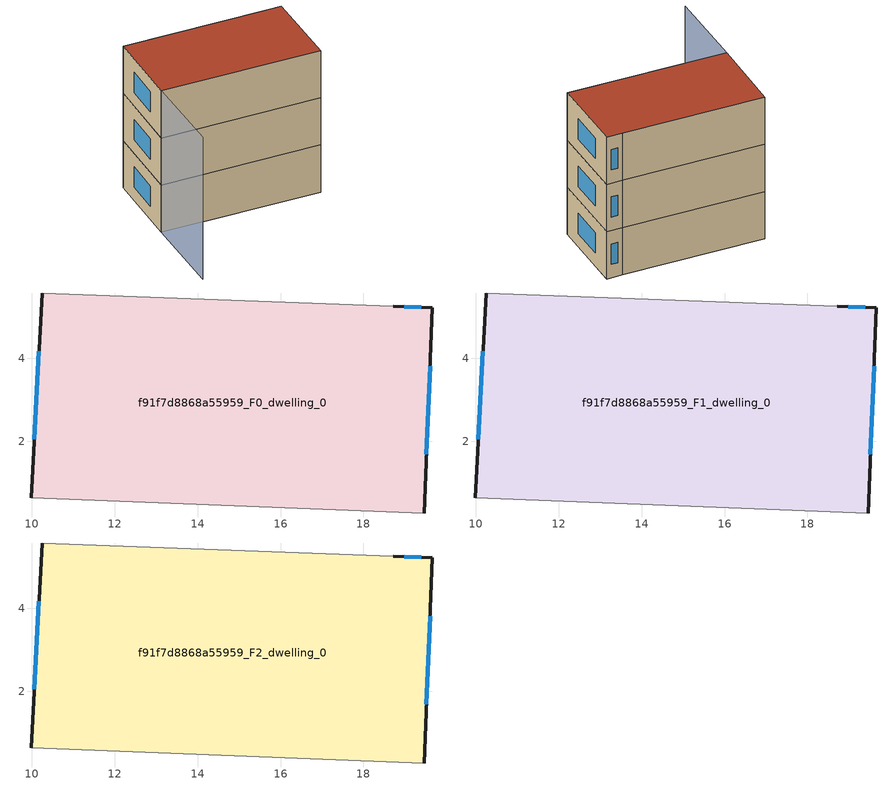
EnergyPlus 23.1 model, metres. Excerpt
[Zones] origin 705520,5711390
f91f7d8868a55959_F0_dwelling_0
 floor ground (EU_floor_Construction): 19.66,5.22 19.46,0.27 9.98,0.64 10.25,5.57 18.72,5.25 z0
 wall outside (EU_wall_Construction): 19.46,0.27 19.66,5.22 18.72,5.25 / 10.25,5.57 9.98,0.64 z0:3
 wall adiabatic (EU_wall_Construction): 9.98,0.64 19.46,0.27 / 18.72,5.25 10.25,5.57 z0:3
 window (EU_Window_Construction): 19.39,5.23 18.99,5.24 / 19.52,1.68 19.61,3.81 / 10.17,4.17 10.06,2.05 z0.85:2.15
f91f7d8868a55959_F1_dwelling_0
 floor to f91f7d8868a55959_F0_dwelling_0 (EU_floor_Construction): 19.66,5.22 19.46,0.27 9.98,0.64 10.25,5.57 18.72,5.25 z3
 wall outside (EU_wall_Construction): 19.46,0.27 19.66,5.22 18.72,5.25 / 10.25,5.57 9.98,0.64 z3:6
 wall adiabatic (EU_wall_Construction): 9.98,0.64 19.46,0.27 / 18.72,5.25 10.25,5.57 z3:6
 window (EU_Window_Construction): 19.39,5.23 18.99,5.24 / 19.52,1.68 19.61,3.81 / 10.17,4.17 10.06,2.05 z3.85:5.15
f91f7d8868a55959_F2_dwelling_0
 floor to f91f7d8868a55959_F1_dwelling_0 (EU_floor_Construction): 19.66,5.22 19.46,0.27 9.98,0.64 10.25,5.57 18.72,5.25 z6
 wall outside (EU_wall_Construction): 19.46,0.27 19.66,5.22 18.72,5.25 / 10.25,5.57 9.98,0.64 z6:9
 wall adiabatic (EU_wall_Construction): 9.98,0.64 19.46,0.27 / 18.72,5.25 10.25,5.57 z6:9
 window (EU_Window_Construction): 19.39,5.23 18.99,5.24 / 19.52,1.68 19.61,3.81 / 10.17,4.17 10.06,2.05 z6.85:8.15
 roof outside (EU_roof_Construction): 19.46,0.27 19.66,5.22 18.72,5.25 10.25,5.57 9.98,0.64 z9
shading: 9.78,-4.54 9.98,0.64 / 9.98,0.64 19.46,0.27 / 18.72,5.24 10.25,5.57 z0:9
[Building]
EU S2 Campaign: North Axis=0; Terrain=City; Solar Distribution=FullExterior
[Site:Location]
London: Latitude=51.5; Longitude=-0.5; Time Zone=0; Elevation=25
[SizingPeriod:WeatherFileDays]
AnnualSizingPeriod: Begin Month=1; Begin Day of Month=1; End Month=12; End Day of Month=31; Day of Week for Start Day=Monday; Use Weather File Daylight Saving Period=No; Use Weather File Rain and Snow Indicators=No
[MATERIAL]
EU_InternalMass_Material: Roughness=MediumRough; Thickness=0.1; Conductivity=1; Density=1800; Specific Heat=900; Thermal Absorptance=0.9; Solar Absorptance=0.7; Visible Absorptance=0.7
[MATERIAL:NOMASS] Roughness=MediumRough; Thermal Absorptance=0.9; Solar Absorptance=0.7; Visible Absorptance=0.7
Name | Thermal Resistance
EU_wall_NoMass | 0.71061
EU_roof_NoMass | 2.41608
EU_floor_NoMass | 1.75078
[WINDOWMATERIAL:SIMPLEGLAZINGSYSTEM]
EU_Window_SimpleGlazing: UFactor=2.64892; Solar Heat Gain Coefficient=0.76; Visible Transmittance=0.76
[CONSTRUCTION]
EU_wall_Construction: EU_wall_NoMass
EU_roof_Construction: EU_roof_NoMass
EU_floor_Construction: EU_floor_NoMass
EU_Window_Construction: EU_Window_SimpleGlazing
EU_InternalMass_Construction: EU_InternalMass_Material
[ZONE] Type=1; Multiplier=1; Ceiling Height=autocalculate; Volume=140.238; Floor Area=autocalculate; Part of Total Floor Area=Yes
f91f7d8868a55959_F0_dwelling_0; f91f7d8868a55959_F1_dwelling_0; f91f7d8868a55959_F2_dwelling_0
[INTERNALMASS] Construction=EU_InternalMass_Construction; Surface Area=46.7459
Name | Zone or ZoneList
f91f7d8868a55959_F0_dwelling_0_EU_InternalMass | f91f7d8868a55959_F0_dwelling_0
f91f7d8868a55959_F1_dwelling_0_EU_InternalMass | f91f7d8868a55959_F1_dwelling_0
f91f7d8868a55959_F2_dwelling_0_EU_InternalMass | f91f7d8868a55959_F2_dwelling_0
[OTHEREQUIPMENT] Fuel Type=Electricity; Design Level Calculation Method=Watts/Area; Power per Zone Floor Area=1; Fraction Latent=0; Fraction Radiant=0; Fraction Lost=0; Carbon Dioxide Generation Rate=0; EndUse Subcategory=EU_Step8_InternalGains
Name | Zone or ZoneList or Space or SpaceList | Schedule
EU_Step8_InternalGain_f91f7d8868a55959_F0_dwelling_0_f000 | f91f7d8868a55959_F0_dwelling_0 | EU_Step8_GainSchedule_f91f7d8868a55959_F0_dwelling_0_f000
EU_Step8_InternalGain_f91f7d8868a55959_F1_dwelling_0_f000 | f91f7d8868a55959_F1_dwelling_0 | EU_Step8_GainSchedule_f91f7d8868a55959_F1_dwelling_0_f000
EU_Step8_InternalGain_f91f7d8868a55959_F2_dwelling_0_f000 | f91f7d8868a55959_F2_dwelling_0 | EU_Step8_GainSchedule_f91f7d8868a55959_F2_dwelling_0_f000
[ZONEVENTILATION:DESIGNFLOWRATE] Schedule=EU_AlwaysOn; Design Flow Rate Calculation Method=AirChanges/Hour; Air Changes per Hour=0.496673; Ventilation Type=Natural; Fan Pressure Rise=0; Fan Total Efficiency=1; Constant Term Coefficient=1; Temperature Term Coefficient=0; Velocity Term Coefficient=0; Velocity Squared Term Coefficient=0; Minimum Indoor Temperature=-100; Maximum Indoor Temperature=100; Delta Temperature=-100; Minimum Outdoor Temperature=-100; Maximum Outdoor Temperature=100; Maximum Wind Speed=40
Name | Zone or ZoneList or Space or SpaceList
EU_ConstantAir_f91f7d8868a55959_F0_dwelling_0 | f91f7d8868a55959_F0_dwelling_0
EU_ConstantAir_f91f7d8868a55959_F1_dwelling_0 | f91f7d8868a55959_F1_dwelling_0
EU_ConstantAir_f91f7d8868a55959_F2_dwelling_0 | f91f7d8868a55959_F2_dwelling_0
[HVACTEMPLATE:THERMOSTAT] Constant Heating Setpoint=20; Constant Cooling Setpoint=50
EU_HeatOnly_f91f7d8868a55959_F0_dwelling_0; EU_HeatOnly_f91f7d8868a55959_F1_dwelling_0; EU_HeatOnly_f91f7d8868a55959_F2_dwelling_0
[HVACTEMPLATE:ZONE:IDEALLOADSAIRSYSTEM] System Availability Schedule=EU_AlwaysOn; Maximum Heating Supply Air Temperature=50; Minimum Cooling Supply Air Temperature=13; Maximum Heating Supply Air Humidity Ratio=0.0156; Minimum Cooling Supply Air Humidity Ratio=0.0077; Heating Limit=NoLimit; Cooling Limit=NoLimit; Heating Availability Schedule=EU_AlwaysOn; Cooling Availability Schedule=EU_CoolingOff; Dehumidification Control Type=ConstantSensibleHeatRatio; Cooling Sensible Heat Ratio=0.7; Dehumidification Setpoint=60; Humidification Control Type=None; Humidification Setpoint=30; Outdoor Air Method=None; Outdoor Air Flow Rate per Person=0.00944; Outdoor Air Flow Rate per Zone Floor Area=0; Outdoor Air Flow Rate per Zone=0; Demand Controlled Ventilation Type=None; Outdoor Air Economizer Type=NoEconomizer; Heat Recovery Type=None; Sensible Heat Recovery Effectiveness=0.7; Latent Heat Recovery Effectiveness=0.65
Name | Template Thermostat
f91f7d8868a55959_F0_dwelling_0 | EU_HeatOnly_f91f7d8868a55959_F0_dwelling_0
f91f7d8868a55959_F1_dwelling_0 | EU_HeatOnly_f91f7d8868a55959_F1_dwelling_0
f91f7d8868a55959_F2_dwelling_0 | EU_HeatOnly_f91f7d8868a55959_F2_dwelling_0
[SIZING:ZONE] Zone Cooling Design Supply Air Temperature Input Method=SupplyAirTemperature; Zone Cooling Design Supply Air Temperature=13; Zone Heating Design Supply Air Temperature Input Method=SupplyAirTemperature; Zone Heating Design Supply Air Temperature=50; Zone Cooling Design Supply Air Humidity Ratio=0.008; Zone Heating Design Supply Air Humidity Ratio=0.008; Cooling Design Air Flow Method=DesignDay; Cooling Design Air Flow Rate=0; Cooling Minimum Air Flow per Zone Floor Area=0.000762; Cooling Minimum Air Flow=0; Cooling Minimum Air Flow Fraction=0.2; Heating Design Air Flow Method=DesignDay; Heating Design Air Flow Rate=0; Heating Maximum Air Flow per Zone Floor Area=0.002032; Heating Maximum Air Flow=0.141576; Heating Maximum Air Flow Fraction=0.3; Account for Dedicated Outdoor Air System=No; Dedicated Outdoor Air System Control Strategy=NeutralSupplyAir; Dedicated Outdoor Air Low Setpoint Temperature for Design=autosize; Dedicated Outdoor Air High Setpoint Temperature for Design=autosize; Zone Load Sizing Method=Sensible Load Only No Latent Load; Zone Latent Cooling Design Supply Air Humidity Ratio Input Method=HumidityRatioDifference; Zone Cooling Design Supply Air Humidity Ratio Difference=0.005; Zone Latent Heating Design Supply Air Humidity Ratio Input Method=HumidityRatioDifference; Zone Humidification Design Supply Air Humidity Ratio Difference=0.005
f91f7d8868a55959_F0_dwelling_0; f91f7d8868a55959_F1_dwelling_0; f91f7d8868a55959_F2_dwelling_0
[SCHEDULE:CONSTANT]
Name | Hourly Value
EU_AlwaysOn | 1
EU_CoolingOff | 0
[SCHEDULE:FILE] Column Number=1; Rows to Skip at Top=0; Number of Hours of Data=8760; Column Separator=Comma; Interpolate to Timestep=No; Minutes per Item=60; Adjust Schedule for Daylight Savings=Yes
Name | File
EU_Step8_GainSchedule_f91f7d8868a55959_F0_dwelling_0_f000 | ../../schedules/f91f7d8868a55959/f91f7d8868a55959_F0_dwelling_0_f000_gain.csv
EU_Step8_GainSchedule_f91f7d8868a55959_F1_dwelling_0_f000 | ../../schedules/f91f7d8868a55959/f91f7d8868a55959_F1_dwelling_0_f000_gain.csv
EU_Step8_GainSchedule_f91f7d8868a55959_F2_dwelling_0_f000 | ../../schedules/f91f7d8868a55959/f91f7d8868a55959_F2_dwelling_0_f000_gain.csv
